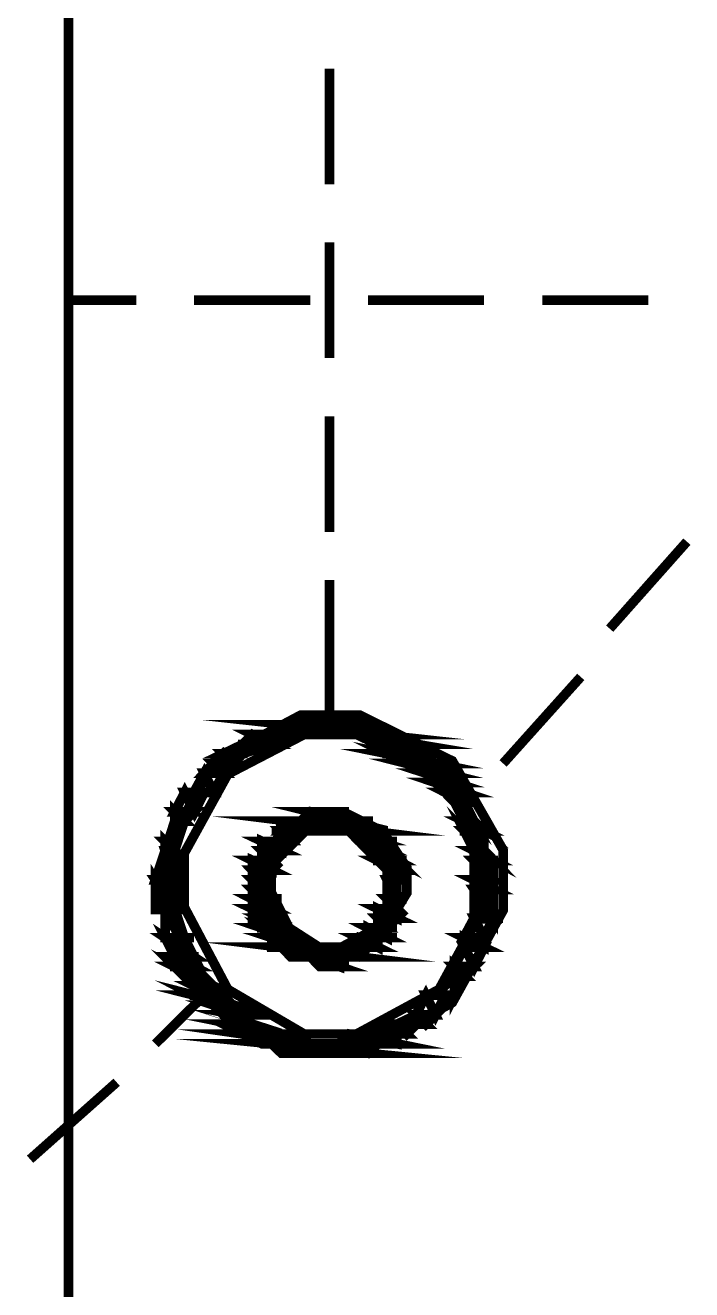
# Model space of a CAD drawing. Header units: metres. Extents: x -593 to 248, y 430 to 1024.
# Drawn here: x 40.11 to 43.04, y 674.62 to 680.17 of the extents above; entities that cross this region are included whole.
import ezdxf

# ---------------------------------------------------------------- set-up
doc = ezdxf.new("R2010")
doc.units = ezdxf.units.M
doc.header["$MEASUREMENT"] = 0
doc.layers.add('C00-00-00-BLACK', color=7, linetype='Continuous')

msp = doc.modelspace()

# ---------------------------------------------------------------- linework, layer by layer
at = {"layer": 'C00-00-00-BLACK', "const_width": 0.0423}
for points in [[(40.304, 672.0504), (40.304, 690.1514)], [(41.45, 679.4704), (41.45, 679.9784)], [(41.45, 678.7084), (41.45, 679.2164)], [(40.304, 678.9614), (40.601, 678.9614)], [(40.854, 678.9614), (41.366, 678.9614)], [(41.619, 678.9614), (42.128, 678.9614)], [(42.384, 678.9614), (42.85, 678.9614)], [(41.45, 677.9434), (41.45, 678.4514)], [(42.68, 677.5194), (43.019, 677.9014)], [(41.45, 677.0964), (41.45, 677.7324)], [(42.212, 676.9274), (42.553, 677.3074)], [(40.685, 675.6964), (40.9, 675.9094)], [(40.135, 675.1894), (40.515, 675.5274)]]:
    msp.add_lwpolyline(points, dxfattribs=at)
for points in [[(42.212, 676.4164), (42.212, 676.5474), (41.989, 676.9384), (41.583, 677.1394), (41.45, 677.1394), (41.323, 677.1394), (40.945, 676.9384), (40.728, 676.5474), (40.728, 676.4164), (40.728, 676.2824), (40.945, 675.8774), (41.323, 675.6544), (41.45, 675.6544), (41.583, 675.6544), (41.989, 675.8774), (42.212, 676.2824), (42.212, 676.4164)], [(42.128, 676.4164), (42.128, 676.5334), (41.931, 676.8804), (41.569, 677.0544), (41.45, 677.0544), (41.338, 677.0544), (41.003, 676.8804), (40.812, 676.5334), (40.812, 676.4164), (40.812, 676.2964), (41.003, 675.9354), (41.338, 675.7394), (41.45, 675.7394), (41.569, 675.7394), (41.931, 675.9354), (42.128, 676.2964), (42.128, 676.4164)], [(41.576, 677.0964), (41.28, 677.0964), (41.662, 677.0544), (41.576, 677.0964)], [(41.111, 677.0544), (41.196, 677.0114), (41.069, 677.0114), (41.111, 677.0544)], [(41.323, 677.0544), (41.111, 677.0544), (41.196, 677.0114), (41.323, 677.0544)], [(41.153, 677.0544), (41.323, 677.0544), (41.111, 677.0544), (41.153, 677.0544)], [(41.28, 677.0964), (41.662, 677.0544), (41.196, 677.0544), (41.28, 677.0964)], [(41.196, 677.0544), (41.703, 677.0544), (41.153, 677.0544), (41.196, 677.0544)], [(41.703, 677.0544), (41.153, 677.0544), (41.703, 677.0544)], [(41.153, 677.0544), (41.703, 677.0544), (41.746, 677.0544), (41.153, 677.0544)], [(41.45, 677.0544), (41.153, 677.0544), (41.323, 677.0544), (41.45, 677.0544)], [(41.662, 677.0544), (41.196, 677.0544), (41.703, 677.0544), (41.662, 677.0544)], [(41.323, 677.0964), (41.576, 677.0964), (41.28, 677.0964), (41.323, 677.0964)], [(41.45, 677.0964), (41.535, 677.0964), (41.323, 677.0964), (41.45, 677.0964)], [(41.535, 677.0964), (41.323, 677.0964), (41.576, 677.0964), (41.535, 677.0964)], [(41.576, 677.0544), (41.832, 677.0114), (41.703, 677.0114), (41.576, 677.0544)], [(41.746, 677.0544), (41.576, 677.0544), (41.832, 677.0114), (41.746, 677.0544)], [(41.703, 677.0544), (41.45, 677.0544), (41.746, 677.0544), (41.703, 677.0544)], [(41.45, 677.0544), (41.746, 677.0544), (41.576, 677.0544), (41.45, 677.0544)], [(41.069, 677.0114), (41.069, 676.9704), (40.984, 676.9704), (41.069, 677.0114)], [(41.196, 677.0114), (41.069, 677.0114), (41.196, 677.0114)], [(41.069, 677.0114), (41.196, 677.0114), (41.239, 677.0114), (41.069, 677.0114)], [(41.196, 677.0114), (41.069, 677.0114), (41.069, 676.9704), (41.196, 677.0114)], [(41.703, 676.9704), (41.915, 676.9274), (41.789, 676.9274), (41.703, 676.9704)], [(41.832, 677.0114), (41.703, 677.0114), (41.832, 676.9704), (41.832, 677.0114)], [(41.703, 677.0114), (41.832, 676.9704), (41.703, 676.9704), (41.703, 677.0114)], [(40.984, 676.9704), (41.027, 676.9274), (40.941, 676.9274), (40.984, 676.9704)], [(41.069, 676.9704), (40.984, 676.9704), (41.027, 676.9274), (41.069, 676.9704)], [(41.832, 676.9704), (41.703, 676.9704), (41.915, 676.9274), (41.832, 676.9704)], [(41.789, 676.9274), (41.958, 676.8844), (41.873, 676.8844), (41.789, 676.9274)], [(40.9, 676.8844), (40.941, 676.8004), (40.854, 676.8004), (40.9, 676.8844)], [(40.941, 676.9274), (40.984, 676.8844), (40.9, 676.8844), (40.941, 676.9274)], [(40.984, 676.8844), (40.9, 676.8844), (40.941, 676.8004), (40.984, 676.8844)], [(41.027, 676.9274), (40.941, 676.9274), (40.984, 676.8844), (41.027, 676.9274)], [(41.915, 676.9274), (41.789, 676.9274), (41.958, 676.8844), (41.915, 676.9274)], [(41.958, 676.8844), (41.873, 676.8844), (41.999, 676.8434), (41.958, 676.8844)], [(41.873, 676.8844), (41.999, 676.8434), (41.915, 676.8434), (41.873, 676.8844)], [(41.999, 676.8434), (41.915, 676.8434), (42.042, 676.8004), (41.999, 676.8434)], [(41.915, 676.8434), (42.042, 676.8004), (41.958, 676.8004), (41.915, 676.8434)], [(41.958, 676.8004), (42.042, 676.7574), (41.999, 676.7574), (41.958, 676.8004)], [(41.999, 676.7574), (42.085, 676.6734), (42.042, 676.6734), (41.999, 676.7574)], [(40.77, 676.6734), (40.77, 676.5454), (40.728, 676.5454), (40.77, 676.6734)], [(40.814, 676.8004), (40.857, 676.7154), (40.77, 676.7154), (40.814, 676.8004)], [(40.9, 676.8004), (40.814, 676.8004), (40.857, 676.7154), (40.9, 676.8004)], [(40.854, 676.8004), (40.9, 676.8004), (40.812, 676.8004), (40.854, 676.8004)], [(40.941, 676.8004), (40.854, 676.8004), (40.9, 676.8004), (40.941, 676.8004)], [(42.042, 676.8004), (41.958, 676.8004), (42.042, 676.7574), (42.042, 676.8004)], [(40.77, 676.7154), (40.812, 676.6734), (40.77, 676.6734), (40.77, 676.7154)], [(41.366, 676.7154), (41.535, 676.6734), (41.323, 676.6734), (41.366, 676.7154)], [(42.042, 676.7574), (41.999, 676.7574), (42.085, 676.6734), (42.042, 676.7574)], [(40.854, 676.7154), (40.77, 676.7154), (40.812, 676.6734), (40.854, 676.7154)], [(40.812, 676.6734), (40.77, 676.6734), (40.77, 676.5454), (40.812, 676.6734)], [(41.619, 676.6734), (41.28, 676.6734), (41.619, 676.6314), (41.619, 676.6734)], [(41.789, 676.4164), (41.789, 676.4704), (41.683, 676.6294), (41.508, 676.7154), (41.45, 676.7154), (41.396, 676.7154), (41.237, 676.6294), (41.153, 676.4704), (41.153, 676.4164), (41.153, 676.3584), (41.237, 676.1844), (41.396, 676.0784), (41.45, 676.0784), (41.508, 676.0784), (41.683, 676.1844), (41.789, 676.3584), (41.789, 676.4164)], [(41.746, 676.4164), (41.746, 676.4804), (41.523, 676.6714), (41.45, 676.6714), (41.385, 676.6714), (41.193, 676.4804), (41.193, 676.4164), (41.193, 676.3634), (41.272, 676.2054), (41.404, 676.1204), (41.45, 676.1204), (41.502, 676.1204), (41.66, 676.2054), (41.746, 676.3634), (41.746, 676.4164)], [(41.28, 676.6734), (41.619, 676.6314), (41.239, 676.6314), (41.28, 676.6734)], [(41.493, 676.7154), (41.366, 676.7154), (41.535, 676.6734), (41.493, 676.7154)], [(41.236, 676.6314), (41.277, 676.5884), (41.236, 676.5884), (41.236, 676.6314)], [(41.323, 676.6734), (41.619, 676.6734), (41.28, 676.6734), (41.323, 676.6734)], [(41.576, 676.6734), (41.619, 676.6734), (41.323, 676.6734), (41.576, 676.6734)], [(41.576, 676.6734), (41.323, 676.6734), (41.535, 676.6734), (41.576, 676.6734)], [(41.576, 676.6734), (41.323, 676.6734), (41.619, 676.6734), (41.576, 676.6734)], [(41.407, 676.7154), (41.493, 676.7154), (41.366, 676.7154), (41.407, 676.7154)], [(41.407, 676.7154), (41.493, 676.7154), (41.535, 676.7154), (41.407, 676.7154)], [(41.493, 676.7154), (41.407, 676.7154), (41.493, 676.7154)], [(42.085, 676.6734), (42.042, 676.6734), (42.128, 676.6314), (42.085, 676.6734)], [(42.042, 676.6314), (42.128, 676.5454), (42.085, 676.5454), (42.042, 676.6314)], [(42.042, 676.6734), (42.128, 676.6314), (42.042, 676.6314), (42.042, 676.6734)], [(40.728, 676.5854), (40.77, 676.5444), (40.728, 676.5444), (40.728, 676.5854)], [(41.239, 676.6314), (41.323, 676.6314), (41.196, 676.6314), (41.239, 676.6314)], [(41.323, 676.6314), (41.236, 676.6314), (41.277, 676.5884), (41.323, 676.6314)], [(41.619, 676.6314), (41.239, 676.6314), (41.619, 676.6314)], [(41.239, 676.6314), (41.619, 676.6314), (41.662, 676.6314), (41.239, 676.6314)], [(41.366, 676.6314), (41.407, 676.6314), (41.239, 676.6314), (41.366, 676.6314)], [(41.366, 676.6314), (41.239, 676.6314), (41.407, 676.6314), (41.366, 676.6314)], [(41.323, 676.6314), (41.366, 676.6314), (41.239, 676.6314), (41.323, 676.6314)], [(41.323, 676.6314), (41.239, 676.6314), (41.366, 676.6314), (41.323, 676.6314)], [(41.323, 676.6314), (41.239, 676.6314), (41.323, 676.6314)], [(41.619, 676.6314), (41.407, 676.6314), (41.619, 676.6314)], [(41.407, 676.6314), (41.619, 676.6314), (41.493, 676.6314), (41.407, 676.6314)], [(41.662, 676.6314), (41.535, 676.6314), (41.662, 676.5884), (41.662, 676.6314)], [(41.535, 676.6314), (41.662, 676.5884), (41.576, 676.5884), (41.535, 676.6314)], [(41.619, 676.6314), (41.49, 676.6314), (41.662, 676.6314), (41.619, 676.6314)], [(41.49, 676.6314), (41.662, 676.6314), (41.535, 676.6314), (41.49, 676.6314)], [(41.619, 676.5854), (41.703, 676.5444), (41.662, 676.5444), (41.619, 676.5854)], [(41.535, 676.6314), (41.665, 676.6314), (41.706, 676.6314), (41.535, 676.6314)], [(41.665, 676.6314), (41.706, 676.6314), (41.535, 676.6314), (41.665, 676.6314)], [(42.128, 676.6314), (42.042, 676.6314), (42.128, 676.5454), (42.128, 676.6314)], [(40.728, 676.5444), (40.77, 676.4164), (40.685, 676.4164), (40.728, 676.5444)], [(40.77, 676.5854), (40.728, 676.5854), (40.77, 676.5444), (40.77, 676.5854)], [(41.239, 676.5854), (41.153, 676.5854), (41.239, 676.5444), (41.239, 676.5854)], [(41.153, 676.5854), (41.239, 676.5444), (41.153, 676.5444), (41.153, 676.5854)], [(41.196, 676.5854), (41.239, 676.5854), (41.153, 676.5854), (41.196, 676.5854)], [(41.153, 676.5444), (41.196, 676.5014), (41.153, 676.5014), (41.153, 676.5444)], [(41.28, 676.5854), (41.196, 676.5854), (41.239, 676.5854), (41.28, 676.5854)], [(41.703, 676.5854), (41.619, 676.5854), (41.703, 676.5444), (41.703, 676.5854)], [(41.662, 676.5854), (41.576, 676.5854), (41.703, 676.5854), (41.662, 676.5854)], [(41.576, 676.5854), (41.703, 676.5854), (41.619, 676.5854), (41.576, 676.5854)], [(41.662, 676.5014), (41.746, 676.4594), (41.703, 676.4594), (41.662, 676.5014)], [(41.703, 676.5444), (41.662, 676.5444), (41.746, 676.5014), (41.703, 676.5444)], [(41.703, 676.5854), (41.619, 676.5854), (41.703, 676.5854)], [(41.619, 676.5854), (41.703, 676.5854), (41.746, 676.5854), (41.619, 676.5854)], [(41.662, 676.5444), (41.746, 676.5014), (41.662, 676.5014), (41.662, 676.5444)], [(42.128, 676.5444), (42.085, 676.5444), (42.169, 676.5014), (42.128, 676.5444)], [(42.085, 676.5444), (42.169, 676.5014), (42.085, 676.5014), (42.085, 676.5444)], [(40.77, 676.5444), (40.728, 676.5444), (40.77, 676.4164), (40.77, 676.5444)], [(41.196, 676.5014), (41.111, 676.5014), (41.196, 676.4594), (41.196, 676.5014)], [(41.111, 676.5014), (41.196, 676.4594), (41.111, 676.4594), (41.111, 676.5014)], [(41.153, 676.5014), (41.196, 676.5014), (41.111, 676.5014), (41.153, 676.5014)], [(41.196, 676.5444), (41.153, 676.5444), (41.196, 676.5014), (41.196, 676.5444)], [(41.196, 676.5444), (41.239, 676.5444), (41.153, 676.5444), (41.196, 676.5444)], [(41.196, 676.5444), (41.153, 676.5444), (41.239, 676.5444), (41.196, 676.5444)], [(41.196, 676.5014), (41.153, 676.5014), (41.196, 676.5014)], [(41.746, 676.5014), (41.662, 676.5014), (41.746, 676.4594), (41.746, 676.5014)], [(41.662, 676.5014), (41.746, 676.5014), (41.789, 676.5014), (41.662, 676.5014)], [(41.746, 676.5014), (41.789, 676.5014), (41.662, 676.5014), (41.746, 676.5014)], [(42.169, 676.5014), (42.085, 676.5014), (42.169, 676.4164), (42.169, 676.5014)], [(42.085, 676.5014), (42.169, 676.4164), (42.085, 676.4164), (42.085, 676.5014)], [(40.685, 676.4164), (40.77, 676.2864), (40.685, 676.2864), (40.685, 676.4164)], [(41.196, 676.4594), (41.111, 676.4594), (41.153, 676.4164), (41.196, 676.4594)], [(41.111, 676.4594), (41.153, 676.4164), (41.111, 676.4164), (41.111, 676.4594)], [(41.111, 676.4164), (41.153, 676.3744), (41.111, 676.3744), (41.111, 676.4164)], [(41.746, 676.4594), (41.703, 676.4594), (41.746, 676.4164), (41.746, 676.4594)], [(41.703, 676.4594), (41.746, 676.4164), (41.703, 676.4164), (41.703, 676.4594)], [(41.703, 676.4164), (41.746, 676.3324), (41.703, 676.3324), (41.703, 676.4164)], [(41.703, 676.4594), (41.746, 676.4594), (41.789, 676.4594), (41.703, 676.4594)], [(41.746, 676.4594), (41.789, 676.4594), (41.703, 676.4594), (41.746, 676.4594)], [(40.77, 676.4164), (40.685, 676.4164), (40.77, 676.2864), (40.77, 676.4164)], [(40.77, 676.4164), (40.685, 676.4164), (40.77, 676.4164)], [(40.685, 676.4164), (40.77, 676.4164), (40.812, 676.4164), (40.685, 676.4164)], [(41.153, 676.4164), (41.111, 676.4164), (41.153, 676.3744), (41.153, 676.4164)], [(41.111, 676.3744), (41.153, 676.3324), (41.111, 676.3324), (41.111, 676.3744)], [(41.746, 676.4164), (41.703, 676.4164), (41.746, 676.3324), (41.746, 676.4164)], [(41.746, 676.4164), (41.703, 676.4164), (41.746, 676.4164)], [(41.703, 676.4164), (41.746, 676.4164), (41.789, 676.4164), (41.703, 676.4164)], [(42.169, 676.4164), (42.085, 676.4164), (42.169, 676.3744), (42.169, 676.4164)], [(42.085, 676.4164), (42.169, 676.3744), (42.085, 676.3744), (42.085, 676.4164)], [(42.085, 676.3744), (42.169, 676.2454), (42.085, 676.2454), (42.085, 676.3744)], [(40.728, 676.2894), (40.812, 676.1624), (40.728, 676.1624), (40.728, 676.2894)], [(41.196, 676.3324), (41.111, 676.3324), (41.196, 676.2894), (41.196, 676.3324)], [(41.153, 676.3744), (41.111, 676.3744), (41.153, 676.3324), (41.153, 676.3744)], [(41.153, 676.3744), (41.111, 676.3744), (41.153, 676.3744)], [(41.111, 676.3744), (41.153, 676.3744), (41.196, 676.3744), (41.111, 676.3744)], [(41.111, 676.3324), (41.196, 676.2894), (41.111, 676.2894), (41.111, 676.3324)], [(41.196, 676.3324), (41.239, 676.3324), (41.111, 676.3324), (41.196, 676.3324)], [(41.196, 676.3324), (41.111, 676.3324), (41.153, 676.3324), (41.196, 676.3324)], [(41.746, 676.3324), (41.703, 676.3324), (41.746, 676.2894), (41.746, 676.3324)], [(41.703, 676.3324), (41.746, 676.2894), (41.703, 676.2894), (41.703, 676.3324)], [(41.746, 676.3324), (41.703, 676.3324), (41.746, 676.3324)], [(41.703, 676.3324), (41.746, 676.3324), (41.789, 676.3324), (41.703, 676.3324)], [(42.169, 676.3744), (42.085, 676.3744), (42.169, 676.2454), (42.169, 676.3744)], [(40.77, 676.2894), (40.685, 676.2894), (40.77, 676.2894)], [(40.685, 676.2894), (40.77, 676.2894), (40.728, 676.2894), (40.685, 676.2894)], [(40.77, 676.2894), (40.728, 676.2894), (40.812, 676.1624), (40.77, 676.2894)], [(41.196, 676.2894), (41.111, 676.2894), (41.196, 676.2484), (41.196, 676.2894)], [(41.111, 676.2894), (41.196, 676.2484), (41.111, 676.2484), (41.111, 676.2894)], [(41.746, 676.2894), (41.662, 676.2894), (41.746, 676.2484), (41.746, 676.2894)], [(41.662, 676.2894), (41.746, 676.2484), (41.662, 676.2484), (41.662, 676.2894)], [(41.703, 676.2894), (41.746, 676.2894), (41.662, 676.2894), (41.703, 676.2894)], [(41.662, 676.2484), (41.703, 676.2054), (41.662, 676.2054), (41.662, 676.2484)], [(41.746, 676.2894), (41.703, 676.2894), (41.746, 676.2894)], [(42.085, 676.2484), (42.128, 676.1624), (42.039, 676.1624), (42.085, 676.2484)], [(41.196, 676.2484), (41.153, 676.2484), (41.24, 676.2054), (41.196, 676.2484)], [(41.153, 676.2054), (41.28, 676.1624), (41.196, 676.1624), (41.153, 676.2054)], [(41.196, 676.2484), (41.111, 676.2484), (41.196, 676.2484)], [(41.111, 676.2484), (41.196, 676.2484), (41.153, 676.2484), (41.111, 676.2484)], [(41.153, 676.2484), (41.24, 676.2054), (41.153, 676.2054), (41.153, 676.2484)], [(41.619, 676.2054), (41.703, 676.1624), (41.619, 676.1624), (41.619, 676.2054)], [(41.746, 676.2484), (41.662, 676.2484), (41.703, 676.2054), (41.746, 676.2484)], [(42.169, 676.2484), (42.085, 676.2484), (42.128, 676.1624), (42.169, 676.2484)], [(42.085, 676.2484), (42.169, 676.2484), (42.212, 676.2484), (42.085, 676.2484)], [(42.169, 676.2484), (42.212, 676.2484), (42.085, 676.2484), (42.169, 676.2484)], [(40.812, 676.1624), (40.728, 676.1624), (40.854, 676.0784), (40.812, 676.1624)], [(40.728, 676.1624), (40.854, 676.0784), (40.77, 676.0784), (40.728, 676.1624)], [(40.728, 676.1624), (40.812, 676.1624), (40.854, 676.1624), (40.728, 676.1624)], [(40.812, 676.1624), (40.854, 676.1624), (40.728, 676.1624), (40.812, 676.1624)], [(41.239, 676.2054), (41.153, 676.2054), (41.28, 676.1624), (41.239, 676.2054)], [(41.28, 676.1624), (41.196, 676.1624), (41.323, 676.1204), (41.28, 676.1624)], [(41.24, 676.2054), (41.153, 676.2054), (41.24, 676.2054)], [(41.153, 676.2054), (41.24, 676.2054), (41.283, 676.2054), (41.153, 676.2054)], [(41.196, 676.1624), (41.323, 676.1204), (41.196, 676.1204), (41.196, 676.1624)], [(41.28, 676.1624), (41.196, 676.1624), (41.28, 676.1624)], [(41.196, 676.1624), (41.28, 676.1624), (41.323, 676.1624), (41.196, 676.1624)], [(41.662, 676.1624), (41.576, 676.1624), (41.662, 676.1204), (41.662, 676.1624)], [(41.576, 676.1624), (41.662, 676.1204), (41.535, 676.1204), (41.576, 676.1624)], [(41.703, 676.2054), (41.619, 676.2054), (41.703, 676.1624), (41.703, 676.2054)], [(41.619, 676.1624), (41.662, 676.1624), (41.576, 676.1624), (41.619, 676.1624)], [(41.703, 676.2054), (41.662, 676.2054), (41.619, 676.2054), (41.703, 676.2054)], [(41.703, 676.1624), (41.619, 676.1624), (41.703, 676.1624)], [(41.619, 676.1624), (41.703, 676.1624), (41.746, 676.1624), (41.619, 676.1624)], [(41.703, 676.1624), (41.619, 676.1624), (41.662, 676.1624), (41.703, 676.1624)], [(41.662, 676.2054), (41.703, 676.2054), (41.746, 676.2054), (41.662, 676.2054)], [(42.128, 676.1624), (42.042, 676.1624), (42.128, 676.1204), (42.128, 676.1624)], [(42.042, 676.1624), (42.128, 676.1204), (42.042, 676.1204), (42.042, 676.1624)], [(41.619, 676.1204), (41.239, 676.1204), (41.576, 676.0784), (41.619, 676.1204)], [(41.323, 676.1204), (41.193, 676.1204), (41.366, 676.1204), (41.323, 676.1204)], [(41.193, 676.1204), (41.366, 676.1204), (41.239, 676.1204), (41.193, 676.1204)], [(41.239, 676.1204), (41.576, 676.0784), (41.28, 676.0784), (41.239, 676.1204)], [(41.407, 676.1204), (41.45, 676.1204), (41.239, 676.1204), (41.407, 676.1204)], [(41.407, 676.1204), (41.239, 676.1204), (41.366, 676.1204), (41.407, 676.1204)], [(41.239, 676.1204), (41.368, 676.1204), (41.41, 676.1204), (41.239, 676.1204)], [(41.368, 676.1204), (41.41, 676.1204), (41.239, 676.1204), (41.368, 676.1204)], [(41.239, 676.1204), (41.368, 676.1204), (41.41, 676.1204), (41.239, 676.1204)], [(41.368, 676.1204), (41.41, 676.1204), (41.239, 676.1204), (41.368, 676.1204)], [(41.45, 676.1204), (41.619, 676.1204), (41.407, 676.1204), (41.45, 676.1204)], [(41.535, 676.1204), (41.619, 676.1204), (41.45, 676.1204), (41.535, 676.1204)], [(41.619, 676.1204), (41.45, 676.1204), (41.619, 676.1204)], [(41.619, 676.1204), (41.662, 676.1204), (41.535, 676.1204), (41.619, 676.1204)], [(41.619, 676.1204), (41.535, 676.1204), (41.662, 676.1204), (41.619, 676.1204)], [(41.619, 676.1204), (41.535, 676.1204), (41.619, 676.1204)], [(42.042, 676.1204), (42.085, 676.0354), (41.998, 676.0354), (42.042, 676.1204)], [(42.128, 676.1204), (42.042, 676.1204), (42.085, 676.0354), (42.128, 676.1204)], [(40.77, 676.0354), (40.94, 675.9504), (40.854, 675.9504), (40.77, 676.0354)], [(40.854, 676.0784), (40.77, 676.0784), (40.854, 676.0354), (40.854, 676.0784)], [(40.77, 676.0784), (40.854, 676.0354), (40.77, 676.0354), (40.77, 676.0784)], [(41.366, 676.0784), (41.493, 676.0784), (41.493, 676.0354), (41.366, 676.0784)], [(41.576, 676.0784), (41.28, 676.0784), (41.576, 676.0784)], [(41.28, 676.0784), (41.576, 676.0784), (41.619, 676.0784), (41.28, 676.0784)], [(41.576, 676.0784), (41.28, 676.0784), (41.535, 676.0784), (41.576, 676.0784)], [(41.28, 676.0784), (41.535, 676.0784), (41.323, 676.0784), (41.28, 676.0784)], [(41.493, 676.0354), (41.407, 676.0354), (41.366, 676.0784), (41.493, 676.0354)], [(41.535, 676.0784), (41.323, 676.0784), (41.493, 676.0784), (41.535, 676.0784)], [(41.323, 676.0784), (41.493, 676.0784), (41.366, 676.0784), (41.323, 676.0784)], [(41.999, 676.0354), (42.042, 675.9934), (41.999, 675.9934), (41.999, 676.0354)], [(40.854, 676.0354), (40.77, 676.0354), (40.94, 675.9504), (40.854, 676.0354)], [(41.493, 676.0354), (41.535, 676.0354), (41.407, 676.0354), (41.493, 676.0354)], [(41.999, 675.9934), (41.999, 675.9094), (41.915, 675.9094), (41.999, 675.9934)], [(42.085, 676.0354), (41.999, 676.0354), (42.042, 675.9934), (42.085, 676.0354)], [(40.857, 675.9094), (41.027, 675.8664), (40.941, 675.8664), (40.857, 675.9094)], [(40.9, 675.9504), (40.857, 675.9504), (40.941, 675.9094), (40.9, 675.9504)], [(40.857, 675.9504), (40.941, 675.9094), (40.857, 675.9094), (40.857, 675.9504)], [(42.042, 675.9934), (41.999, 675.9934), (41.999, 675.9094), (42.042, 675.9934)], [(40.941, 675.9094), (40.857, 675.9094), (41.027, 675.8664), (40.941, 675.9094)], [(40.941, 675.8664), (41.069, 675.8234), (40.984, 675.8234), (40.941, 675.8664)], [(41.873, 675.9094), (41.915, 675.8234), (41.829, 675.8234), (41.873, 675.9094)], [(41.958, 675.9094), (41.873, 675.9094), (41.915, 675.8234), (41.958, 675.9094)], [(41.915, 675.9094), (41.958, 675.9094), (41.873, 675.9094), (41.915, 675.9094)], [(41.999, 675.9094), (41.915, 675.9094), (41.958, 675.9094), (41.999, 675.9094)], [(41.027, 675.8664), (40.941, 675.8664), (41.069, 675.8234), (41.027, 675.8664)], [(40.984, 675.8234), (41.111, 675.7824), (41.027, 675.7824), (40.984, 675.8234)], [(41.111, 675.7824), (41.027, 675.7824), (41.239, 675.7394), (41.111, 675.7824)], [(41.069, 675.8234), (40.984, 675.8234), (41.111, 675.7824), (41.069, 675.8234)], [(41.027, 675.7824), (41.239, 675.7394), (41.069, 675.7394), (41.027, 675.7824)], [(41.746, 675.7824), (41.789, 675.7394), (41.619, 675.7394), (41.746, 675.7824)], [(41.832, 675.8234), (41.873, 675.7824), (41.746, 675.7824), (41.832, 675.8234)], [(41.832, 675.7824), (41.746, 675.7824), (41.789, 675.7394), (41.832, 675.7824)], [(41.832, 675.7824), (41.873, 675.7824), (41.746, 675.7824), (41.832, 675.7824)], [(41.832, 675.7824), (41.746, 675.7824), (41.873, 675.7824), (41.832, 675.7824)], [(41.915, 675.8234), (41.832, 675.8234), (41.873, 675.7824), (41.915, 675.8234)], [(41.239, 675.7394), (41.069, 675.7394), (41.366, 675.6964), (41.239, 675.7394)], [(41.069, 675.7394), (41.366, 675.6964), (41.153, 675.6964), (41.069, 675.7394)], [(41.239, 675.7394), (41.069, 675.7394), (41.239, 675.7394)], [(41.069, 675.7394), (41.239, 675.7394), (41.28, 675.7394), (41.069, 675.7394)], [(41.746, 675.7394), (41.535, 675.7394), (41.746, 675.6964), (41.746, 675.7394)], [(41.535, 675.7394), (41.746, 675.6964), (41.493, 675.6964), (41.535, 675.7394)], [(41.619, 675.7394), (41.746, 675.7394), (41.535, 675.7394), (41.619, 675.7394)], [(41.789, 675.7394), (41.619, 675.7394), (41.746, 675.7394), (41.789, 675.7394)], [(41.662, 675.6964), (41.196, 675.6964), (41.619, 675.6544), (41.662, 675.6964)], [(41.493, 675.6964), (41.535, 675.6964), (41.153, 675.6964), (41.493, 675.6964)], [(41.493, 675.6964), (41.153, 675.6964), (41.366, 675.6964), (41.493, 675.6964)], [(41.703, 675.6964), (41.153, 675.6964), (41.662, 675.6964), (41.703, 675.6964)], [(41.153, 675.6964), (41.662, 675.6964), (41.196, 675.6964), (41.153, 675.6964)], [(41.196, 675.6964), (41.619, 675.6544), (41.239, 675.6544), (41.196, 675.6964)], [(41.703, 675.6964), (41.746, 675.6964), (41.493, 675.6964), (41.703, 675.6964)], [(41.703, 675.6964), (41.493, 675.6964), (41.746, 675.6964), (41.703, 675.6964)], [(41.493, 675.6544), (41.366, 675.6544), (41.239, 675.6544), (41.493, 675.6544)], [(41.239, 675.6544), (41.619, 675.6544), (41.493, 675.6544), (41.239, 675.6544)], [(41.493, 675.6544), (41.535, 675.6544), (41.366, 675.6544), (41.493, 675.6544)]]:
    msp.add_lwpolyline(points, close=True, dxfattribs=at)
at = {"layer": 'C00-00-00-BLACK'}
for points in [[(41.28, 677.0964), (41.662, 677.0544), (41.196, 677.0544), (41.28, 677.0964)], [(41.323, 677.0964), (41.576, 677.0964), (41.28, 677.0964), (41.323, 677.0964)], [(41.576, 677.0964), (41.28, 677.0964), (41.662, 677.0544), (41.576, 677.0964)], [(41.45, 677.0964), (41.535, 677.0964), (41.323, 677.0964), (41.45, 677.0964)], [(41.535, 677.0964), (41.323, 677.0964), (41.576, 677.0964), (41.535, 677.0964)], [(41.111, 677.0544), (41.196, 677.0114), (41.069, 677.0114), (41.111, 677.0544)], [(41.153, 677.0544), (41.323, 677.0544), (41.111, 677.0544), (41.153, 677.0544)], [(41.323, 677.0544), (41.111, 677.0544), (41.196, 677.0114), (41.323, 677.0544)], [(41.196, 677.0544), (41.703, 677.0544), (41.153, 677.0544), (41.196, 677.0544)], [(41.703, 677.0544), (41.153, 677.0544), (41.703, 677.0544)], [(41.153, 677.0544), (41.703, 677.0544), (41.746, 677.0544), (41.153, 677.0544)], [(41.45, 677.0544), (41.153, 677.0544), (41.323, 677.0544), (41.45, 677.0544)], [(41.662, 677.0544), (41.196, 677.0544), (41.703, 677.0544), (41.662, 677.0544)], [(41.703, 677.0544), (41.45, 677.0544), (41.746, 677.0544), (41.703, 677.0544)], [(41.45, 677.0544), (41.746, 677.0544), (41.576, 677.0544), (41.45, 677.0544)], [(41.746, 677.0544), (41.576, 677.0544), (41.832, 677.0114), (41.746, 677.0544)], [(41.576, 677.0544), (41.832, 677.0114), (41.703, 677.0114), (41.576, 677.0544)], [(40.984, 676.9704), (41.027, 676.9274), (40.941, 676.9274), (40.984, 676.9704)], [(41.069, 677.0114), (41.069, 676.9704), (40.984, 676.9704), (41.069, 677.0114)], [(41.069, 676.9704), (40.984, 676.9704), (41.027, 676.9274), (41.069, 676.9704)], [(41.196, 677.0114), (41.069, 677.0114), (41.196, 677.0114)], [(41.069, 677.0114), (41.196, 677.0114), (41.239, 677.0114), (41.069, 677.0114)], [(41.196, 677.0114), (41.069, 677.0114), (41.069, 676.9704), (41.196, 677.0114)], [(41.832, 677.0114), (41.703, 677.0114), (41.832, 676.9704), (41.832, 677.0114)], [(41.703, 677.0114), (41.832, 676.9704), (41.703, 676.9704), (41.703, 677.0114)], [(41.832, 676.9704), (41.703, 676.9704), (41.915, 676.9274), (41.832, 676.9704)], [(41.703, 676.9704), (41.915, 676.9274), (41.789, 676.9274), (41.703, 676.9704)], [(40.941, 676.9274), (40.984, 676.8844), (40.9, 676.8844), (40.941, 676.9274)], [(41.027, 676.9274), (40.941, 676.9274), (40.984, 676.8844), (41.027, 676.9274)], [(41.915, 676.9274), (41.789, 676.9274), (41.958, 676.8844), (41.915, 676.9274)], [(41.789, 676.9274), (41.958, 676.8844), (41.873, 676.8844), (41.789, 676.9274)], [(40.9, 676.8844), (40.941, 676.8004), (40.854, 676.8004), (40.9, 676.8844)], [(40.984, 676.8844), (40.9, 676.8844), (40.941, 676.8004), (40.984, 676.8844)], [(41.958, 676.8844), (41.873, 676.8844), (41.999, 676.8434), (41.958, 676.8844)], [(41.873, 676.8844), (41.999, 676.8434), (41.915, 676.8434), (41.873, 676.8844)], [(40.814, 676.8004), (40.857, 676.7154), (40.77, 676.7154), (40.814, 676.8004)], [(40.854, 676.8004), (40.9, 676.8004), (40.812, 676.8004), (40.854, 676.8004)], [(40.9, 676.8004), (40.814, 676.8004), (40.857, 676.7154), (40.9, 676.8004)], [(40.941, 676.8004), (40.854, 676.8004), (40.9, 676.8004), (40.941, 676.8004)], [(41.999, 676.8434), (41.915, 676.8434), (42.042, 676.8004), (41.999, 676.8434)], [(41.915, 676.8434), (42.042, 676.8004), (41.958, 676.8004), (41.915, 676.8434)], [(42.042, 676.8004), (41.958, 676.8004), (42.042, 676.7574), (42.042, 676.8004)], [(41.958, 676.8004), (42.042, 676.7574), (41.999, 676.7574), (41.958, 676.8004)], [(42.042, 676.7574), (41.999, 676.7574), (42.085, 676.6734), (42.042, 676.7574)], [(41.999, 676.7574), (42.085, 676.6734), (42.042, 676.6734), (41.999, 676.7574)], [(40.854, 676.7154), (40.77, 676.7154), (40.812, 676.6734), (40.854, 676.7154)], [(40.77, 676.7154), (40.812, 676.6734), (40.77, 676.6734), (40.77, 676.7154)], [(41.366, 676.7154), (41.535, 676.6734), (41.323, 676.6734), (41.366, 676.7154)], [(41.407, 676.7154), (41.493, 676.7154), (41.366, 676.7154), (41.407, 676.7154)], [(41.493, 676.7154), (41.366, 676.7154), (41.535, 676.6734), (41.493, 676.7154)], [(41.407, 676.7154), (41.493, 676.7154), (41.535, 676.7154), (41.407, 676.7154)], [(41.493, 676.7154), (41.407, 676.7154), (41.493, 676.7154)], [(40.77, 676.6734), (40.77, 676.5454), (40.728, 676.5454), (40.77, 676.6734)], [(40.812, 676.6734), (40.77, 676.6734), (40.77, 676.5454), (40.812, 676.6734)], [(41.239, 676.6314), (41.323, 676.6314), (41.196, 676.6314), (41.239, 676.6314)], [(41.323, 676.6314), (41.236, 676.6314), (41.277, 676.5884), (41.323, 676.6314)], [(41.236, 676.6314), (41.277, 676.5884), (41.236, 676.5884), (41.236, 676.6314)], [(41.28, 676.6734), (41.619, 676.6314), (41.239, 676.6314), (41.28, 676.6734)], [(41.619, 676.6314), (41.239, 676.6314), (41.619, 676.6314)], [(41.239, 676.6314), (41.619, 676.6314), (41.662, 676.6314), (41.239, 676.6314)], [(41.366, 676.6314), (41.407, 676.6314), (41.239, 676.6314), (41.366, 676.6314)], [(41.366, 676.6314), (41.239, 676.6314), (41.407, 676.6314), (41.366, 676.6314)], [(41.323, 676.6314), (41.366, 676.6314), (41.239, 676.6314), (41.323, 676.6314)], [(41.323, 676.6314), (41.239, 676.6314), (41.366, 676.6314), (41.323, 676.6314)], [(41.323, 676.6314), (41.239, 676.6314), (41.323, 676.6314)], [(41.323, 676.6734), (41.619, 676.6734), (41.28, 676.6734), (41.323, 676.6734)], [(41.619, 676.6734), (41.28, 676.6734), (41.619, 676.6314), (41.619, 676.6734)], [(41.576, 676.6734), (41.619, 676.6734), (41.323, 676.6734), (41.576, 676.6734)], [(41.576, 676.6734), (41.323, 676.6734), (41.535, 676.6734), (41.576, 676.6734)], [(41.576, 676.6734), (41.323, 676.6734), (41.619, 676.6734), (41.576, 676.6734)], [(41.619, 676.6314), (41.407, 676.6314), (41.619, 676.6314)], [(41.407, 676.6314), (41.619, 676.6314), (41.493, 676.6314), (41.407, 676.6314)], [(41.619, 676.6314), (41.49, 676.6314), (41.662, 676.6314), (41.619, 676.6314)], [(41.49, 676.6314), (41.662, 676.6314), (41.535, 676.6314), (41.49, 676.6314)], [(41.535, 676.6314), (41.665, 676.6314), (41.706, 676.6314), (41.535, 676.6314)], [(41.665, 676.6314), (41.706, 676.6314), (41.535, 676.6314), (41.665, 676.6314)], [(41.662, 676.6314), (41.535, 676.6314), (41.662, 676.5884), (41.662, 676.6314)], [(41.535, 676.6314), (41.662, 676.5884), (41.576, 676.5884), (41.535, 676.6314)], [(42.085, 676.6734), (42.042, 676.6734), (42.128, 676.6314), (42.085, 676.6734)], [(42.042, 676.6734), (42.128, 676.6314), (42.042, 676.6314), (42.042, 676.6734)], [(42.128, 676.6314), (42.042, 676.6314), (42.128, 676.5454), (42.128, 676.6314)], [(42.042, 676.6314), (42.128, 676.5454), (42.085, 676.5454), (42.042, 676.6314)], [(40.77, 676.5854), (40.728, 676.5854), (40.77, 676.5444), (40.77, 676.5854)], [(40.728, 676.5854), (40.77, 676.5444), (40.728, 676.5444), (40.728, 676.5854)], [(41.196, 676.5854), (41.239, 676.5854), (41.153, 676.5854), (41.196, 676.5854)], [(41.239, 676.5854), (41.153, 676.5854), (41.239, 676.5444), (41.239, 676.5854)], [(41.153, 676.5854), (41.239, 676.5444), (41.153, 676.5444), (41.153, 676.5854)], [(41.28, 676.5854), (41.196, 676.5854), (41.239, 676.5854), (41.28, 676.5854)], [(41.662, 676.5854), (41.576, 676.5854), (41.703, 676.5854), (41.662, 676.5854)], [(41.576, 676.5854), (41.703, 676.5854), (41.619, 676.5854), (41.576, 676.5854)], [(41.703, 676.5854), (41.619, 676.5854), (41.703, 676.5854)], [(41.619, 676.5854), (41.703, 676.5854), (41.746, 676.5854), (41.619, 676.5854)], [(41.703, 676.5854), (41.619, 676.5854), (41.703, 676.5444), (41.703, 676.5854)], [(41.619, 676.5854), (41.703, 676.5444), (41.662, 676.5444), (41.619, 676.5854)], [(40.728, 676.5444), (40.77, 676.4164), (40.685, 676.4164), (40.728, 676.5444)], [(40.77, 676.5444), (40.728, 676.5444), (40.77, 676.4164), (40.77, 676.5444)], [(41.196, 676.5444), (41.239, 676.5444), (41.153, 676.5444), (41.196, 676.5444)], [(41.196, 676.5444), (41.153, 676.5444), (41.239, 676.5444), (41.196, 676.5444)], [(41.196, 676.5444), (41.153, 676.5444), (41.196, 676.5014), (41.196, 676.5444)], [(41.153, 676.5444), (41.196, 676.5014), (41.153, 676.5014), (41.153, 676.5444)], [(41.703, 676.5444), (41.662, 676.5444), (41.746, 676.5014), (41.703, 676.5444)], [(41.662, 676.5444), (41.746, 676.5014), (41.662, 676.5014), (41.662, 676.5444)], [(42.128, 676.5444), (42.085, 676.5444), (42.169, 676.5014), (42.128, 676.5444)], [(42.085, 676.5444), (42.169, 676.5014), (42.085, 676.5014), (42.085, 676.5444)], [(41.153, 676.5014), (41.196, 676.5014), (41.111, 676.5014), (41.153, 676.5014)], [(41.196, 676.5014), (41.111, 676.5014), (41.196, 676.4594), (41.196, 676.5014)], [(41.111, 676.5014), (41.196, 676.4594), (41.111, 676.4594), (41.111, 676.5014)], [(41.196, 676.5014), (41.153, 676.5014), (41.196, 676.5014)], [(41.662, 676.5014), (41.746, 676.5014), (41.789, 676.5014), (41.662, 676.5014)], [(41.746, 676.5014), (41.789, 676.5014), (41.662, 676.5014), (41.746, 676.5014)], [(41.746, 676.5014), (41.662, 676.5014), (41.746, 676.4594), (41.746, 676.5014)], [(41.662, 676.5014), (41.746, 676.4594), (41.703, 676.4594), (41.662, 676.5014)], [(42.169, 676.5014), (42.085, 676.5014), (42.169, 676.4164), (42.169, 676.5014)], [(42.085, 676.5014), (42.169, 676.4164), (42.085, 676.4164), (42.085, 676.5014)], [(40.77, 676.4164), (40.685, 676.4164), (40.77, 676.4164)], [(40.685, 676.4164), (40.77, 676.4164), (40.812, 676.4164), (40.685, 676.4164)], [(40.77, 676.4164), (40.685, 676.4164), (40.77, 676.2864), (40.77, 676.4164)], [(40.685, 676.4164), (40.77, 676.2864), (40.685, 676.2864), (40.685, 676.4164)], [(41.196, 676.4594), (41.111, 676.4594), (41.153, 676.4164), (41.196, 676.4594)], [(41.111, 676.4594), (41.153, 676.4164), (41.111, 676.4164), (41.111, 676.4594)], [(41.153, 676.4164), (41.111, 676.4164), (41.153, 676.3744), (41.153, 676.4164)], [(41.111, 676.4164), (41.153, 676.3744), (41.111, 676.3744), (41.111, 676.4164)], [(41.703, 676.4594), (41.746, 676.4594), (41.789, 676.4594), (41.703, 676.4594)], [(41.746, 676.4594), (41.789, 676.4594), (41.703, 676.4594), (41.746, 676.4594)], [(41.746, 676.4594), (41.703, 676.4594), (41.746, 676.4164), (41.746, 676.4594)], [(41.703, 676.4594), (41.746, 676.4164), (41.703, 676.4164), (41.703, 676.4594)], [(41.746, 676.4164), (41.703, 676.4164), (41.746, 676.4164)], [(41.703, 676.4164), (41.746, 676.4164), (41.789, 676.4164), (41.703, 676.4164)], [(41.746, 676.4164), (41.703, 676.4164), (41.746, 676.3324), (41.746, 676.4164)], [(41.703, 676.4164), (41.746, 676.3324), (41.703, 676.3324), (41.703, 676.4164)], [(42.169, 676.4164), (42.085, 676.4164), (42.169, 676.3744), (42.169, 676.4164)], [(42.085, 676.4164), (42.169, 676.3744), (42.085, 676.3744), (42.085, 676.4164)], [(41.153, 676.3744), (41.111, 676.3744), (41.153, 676.3744)], [(41.111, 676.3744), (41.153, 676.3744), (41.196, 676.3744), (41.111, 676.3744)], [(41.153, 676.3744), (41.111, 676.3744), (41.153, 676.3324), (41.153, 676.3744)], [(41.111, 676.3744), (41.153, 676.3324), (41.111, 676.3324), (41.111, 676.3744)], [(42.169, 676.3744), (42.085, 676.3744), (42.169, 676.2454), (42.169, 676.3744)], [(42.085, 676.3744), (42.169, 676.2454), (42.085, 676.2454), (42.085, 676.3744)], [(41.196, 676.3324), (41.239, 676.3324), (41.111, 676.3324), (41.196, 676.3324)], [(41.196, 676.3324), (41.111, 676.3324), (41.153, 676.3324), (41.196, 676.3324)], [(41.196, 676.3324), (41.111, 676.3324), (41.196, 676.2894), (41.196, 676.3324)], [(41.111, 676.3324), (41.196, 676.2894), (41.111, 676.2894), (41.111, 676.3324)], [(41.746, 676.3324), (41.703, 676.3324), (41.746, 676.3324)], [(41.703, 676.3324), (41.746, 676.3324), (41.789, 676.3324), (41.703, 676.3324)], [(41.746, 676.3324), (41.703, 676.3324), (41.746, 676.2894), (41.746, 676.3324)], [(41.703, 676.3324), (41.746, 676.2894), (41.703, 676.2894), (41.703, 676.3324)], [(40.77, 676.2894), (40.685, 676.2894), (40.77, 676.2894)], [(40.685, 676.2894), (40.77, 676.2894), (40.728, 676.2894), (40.685, 676.2894)], [(40.77, 676.2894), (40.728, 676.2894), (40.812, 676.1624), (40.77, 676.2894)], [(40.728, 676.2894), (40.812, 676.1624), (40.728, 676.1624), (40.728, 676.2894)], [(41.196, 676.2894), (41.111, 676.2894), (41.196, 676.2484), (41.196, 676.2894)], [(41.111, 676.2894), (41.196, 676.2484), (41.111, 676.2484), (41.111, 676.2894)], [(41.196, 676.2484), (41.111, 676.2484), (41.196, 676.2484)], [(41.111, 676.2484), (41.196, 676.2484), (41.153, 676.2484), (41.111, 676.2484)], [(41.196, 676.2484), (41.153, 676.2484), (41.24, 676.2054), (41.196, 676.2484)], [(41.153, 676.2484), (41.24, 676.2054), (41.153, 676.2054), (41.153, 676.2484)], [(41.703, 676.2894), (41.746, 676.2894), (41.662, 676.2894), (41.703, 676.2894)], [(41.746, 676.2894), (41.662, 676.2894), (41.746, 676.2484), (41.746, 676.2894)], [(41.662, 676.2894), (41.746, 676.2484), (41.662, 676.2484), (41.662, 676.2894)], [(41.746, 676.2484), (41.662, 676.2484), (41.703, 676.2054), (41.746, 676.2484)], [(41.662, 676.2484), (41.703, 676.2054), (41.662, 676.2054), (41.662, 676.2484)], [(41.746, 676.2894), (41.703, 676.2894), (41.746, 676.2894)], [(42.085, 676.2484), (42.128, 676.1624), (42.039, 676.1624), (42.085, 676.2484)], [(42.085, 676.2484), (42.169, 676.2484), (42.212, 676.2484), (42.085, 676.2484)], [(42.169, 676.2484), (42.212, 676.2484), (42.085, 676.2484), (42.169, 676.2484)], [(42.169, 676.2484), (42.085, 676.2484), (42.128, 676.1624), (42.169, 676.2484)], [(41.24, 676.2054), (41.153, 676.2054), (41.24, 676.2054)], [(41.153, 676.2054), (41.24, 676.2054), (41.283, 676.2054), (41.153, 676.2054)], [(41.239, 676.2054), (41.153, 676.2054), (41.28, 676.1624), (41.239, 676.2054)], [(41.153, 676.2054), (41.28, 676.1624), (41.196, 676.1624), (41.153, 676.2054)], [(41.703, 676.2054), (41.662, 676.2054), (41.619, 676.2054), (41.703, 676.2054)], [(41.703, 676.2054), (41.619, 676.2054), (41.703, 676.1624), (41.703, 676.2054)], [(41.619, 676.2054), (41.703, 676.1624), (41.619, 676.1624), (41.619, 676.2054)], [(41.662, 676.2054), (41.703, 676.2054), (41.746, 676.2054), (41.662, 676.2054)], [(40.728, 676.1624), (40.812, 676.1624), (40.854, 676.1624), (40.728, 676.1624)], [(40.812, 676.1624), (40.854, 676.1624), (40.728, 676.1624), (40.812, 676.1624)], [(40.812, 676.1624), (40.728, 676.1624), (40.854, 676.0784), (40.812, 676.1624)], [(40.728, 676.1624), (40.854, 676.0784), (40.77, 676.0784), (40.728, 676.1624)], [(41.28, 676.1624), (41.196, 676.1624), (41.28, 676.1624)], [(41.196, 676.1624), (41.28, 676.1624), (41.323, 676.1624), (41.196, 676.1624)], [(41.28, 676.1624), (41.196, 676.1624), (41.323, 676.1204), (41.28, 676.1624)], [(41.196, 676.1624), (41.323, 676.1204), (41.196, 676.1204), (41.196, 676.1624)], [(41.576, 676.1624), (41.662, 676.1204), (41.535, 676.1204), (41.576, 676.1624)], [(41.619, 676.1624), (41.662, 676.1624), (41.576, 676.1624), (41.619, 676.1624)], [(41.662, 676.1624), (41.576, 676.1624), (41.662, 676.1204), (41.662, 676.1624)], [(41.703, 676.1624), (41.619, 676.1624), (41.703, 676.1624)], [(41.619, 676.1624), (41.703, 676.1624), (41.746, 676.1624), (41.619, 676.1624)], [(41.703, 676.1624), (41.619, 676.1624), (41.662, 676.1624), (41.703, 676.1624)], [(42.128, 676.1624), (42.042, 676.1624), (42.128, 676.1204), (42.128, 676.1624)], [(42.042, 676.1624), (42.128, 676.1204), (42.042, 676.1204), (42.042, 676.1624)], [(40.854, 676.0784), (40.77, 676.0784), (40.854, 676.0354), (40.854, 676.0784)], [(40.77, 676.0784), (40.854, 676.0354), (40.77, 676.0354), (40.77, 676.0784)], [(41.323, 676.1204), (41.193, 676.1204), (41.366, 676.1204), (41.323, 676.1204)], [(41.193, 676.1204), (41.366, 676.1204), (41.239, 676.1204), (41.193, 676.1204)], [(41.407, 676.1204), (41.45, 676.1204), (41.239, 676.1204), (41.407, 676.1204)], [(41.407, 676.1204), (41.239, 676.1204), (41.366, 676.1204), (41.407, 676.1204)], [(41.239, 676.1204), (41.368, 676.1204), (41.41, 676.1204), (41.239, 676.1204)], [(41.368, 676.1204), (41.41, 676.1204), (41.239, 676.1204), (41.368, 676.1204)], [(41.239, 676.1204), (41.368, 676.1204), (41.41, 676.1204), (41.239, 676.1204)], [(41.368, 676.1204), (41.41, 676.1204), (41.239, 676.1204), (41.368, 676.1204)], [(41.619, 676.1204), (41.239, 676.1204), (41.576, 676.0784), (41.619, 676.1204)], [(41.239, 676.1204), (41.576, 676.0784), (41.28, 676.0784), (41.239, 676.1204)], [(41.576, 676.0784), (41.28, 676.0784), (41.576, 676.0784)], [(41.28, 676.0784), (41.576, 676.0784), (41.619, 676.0784), (41.28, 676.0784)], [(41.576, 676.0784), (41.28, 676.0784), (41.535, 676.0784), (41.576, 676.0784)], [(41.28, 676.0784), (41.535, 676.0784), (41.323, 676.0784), (41.28, 676.0784)], [(41.535, 676.0784), (41.323, 676.0784), (41.493, 676.0784), (41.535, 676.0784)], [(41.323, 676.0784), (41.493, 676.0784), (41.366, 676.0784), (41.323, 676.0784)], [(41.493, 676.0354), (41.407, 676.0354), (41.366, 676.0784), (41.493, 676.0354)], [(41.366, 676.0784), (41.493, 676.0784), (41.493, 676.0354), (41.366, 676.0784)], [(41.45, 676.1204), (41.619, 676.1204), (41.407, 676.1204), (41.45, 676.1204)], [(41.535, 676.1204), (41.619, 676.1204), (41.45, 676.1204), (41.535, 676.1204)], [(41.619, 676.1204), (41.45, 676.1204), (41.619, 676.1204)], [(41.619, 676.1204), (41.662, 676.1204), (41.535, 676.1204), (41.619, 676.1204)], [(41.619, 676.1204), (41.535, 676.1204), (41.662, 676.1204), (41.619, 676.1204)], [(41.619, 676.1204), (41.535, 676.1204), (41.619, 676.1204)], [(42.042, 676.1204), (42.085, 676.0354), (41.998, 676.0354), (42.042, 676.1204)], [(42.128, 676.1204), (42.042, 676.1204), (42.085, 676.0354), (42.128, 676.1204)], [(40.854, 676.0354), (40.77, 676.0354), (40.94, 675.9504), (40.854, 676.0354)], [(40.77, 676.0354), (40.94, 675.9504), (40.854, 675.9504), (40.77, 676.0354)], [(41.493, 676.0354), (41.535, 676.0354), (41.407, 676.0354), (41.493, 676.0354)], [(42.085, 676.0354), (41.999, 676.0354), (42.042, 675.9934), (42.085, 676.0354)], [(41.999, 676.0354), (42.042, 675.9934), (41.999, 675.9934), (41.999, 676.0354)], [(41.999, 675.9934), (41.999, 675.9094), (41.915, 675.9094), (41.999, 675.9934)], [(42.042, 675.9934), (41.999, 675.9934), (41.999, 675.9094), (42.042, 675.9934)], [(40.9, 675.9504), (40.857, 675.9504), (40.941, 675.9094), (40.9, 675.9504)], [(40.857, 675.9504), (40.941, 675.9094), (40.857, 675.9094), (40.857, 675.9504)], [(40.941, 675.9094), (40.857, 675.9094), (41.027, 675.8664), (40.941, 675.9094)], [(40.857, 675.9094), (41.027, 675.8664), (40.941, 675.8664), (40.857, 675.9094)], [(41.873, 675.9094), (41.915, 675.8234), (41.829, 675.8234), (41.873, 675.9094)], [(41.915, 675.9094), (41.958, 675.9094), (41.873, 675.9094), (41.915, 675.9094)], [(41.958, 675.9094), (41.873, 675.9094), (41.915, 675.8234), (41.958, 675.9094)], [(41.999, 675.9094), (41.915, 675.9094), (41.958, 675.9094), (41.999, 675.9094)], [(41.027, 675.8664), (40.941, 675.8664), (41.069, 675.8234), (41.027, 675.8664)], [(40.941, 675.8664), (41.069, 675.8234), (40.984, 675.8234), (40.941, 675.8664)], [(41.069, 675.8234), (40.984, 675.8234), (41.111, 675.7824), (41.069, 675.8234)], [(40.984, 675.8234), (41.111, 675.7824), (41.027, 675.7824), (40.984, 675.8234)], [(41.832, 675.8234), (41.873, 675.7824), (41.746, 675.7824), (41.832, 675.8234)], [(41.915, 675.8234), (41.832, 675.8234), (41.873, 675.7824), (41.915, 675.8234)], [(41.111, 675.7824), (41.027, 675.7824), (41.239, 675.7394), (41.111, 675.7824)], [(41.027, 675.7824), (41.239, 675.7394), (41.069, 675.7394), (41.027, 675.7824)], [(41.239, 675.7394), (41.069, 675.7394), (41.239, 675.7394)], [(41.069, 675.7394), (41.239, 675.7394), (41.28, 675.7394), (41.069, 675.7394)], [(41.239, 675.7394), (41.069, 675.7394), (41.366, 675.6964), (41.239, 675.7394)], [(41.069, 675.7394), (41.366, 675.6964), (41.153, 675.6964), (41.069, 675.7394)], [(41.535, 675.7394), (41.746, 675.6964), (41.493, 675.6964), (41.535, 675.7394)], [(41.619, 675.7394), (41.746, 675.7394), (41.535, 675.7394), (41.619, 675.7394)], [(41.746, 675.7394), (41.535, 675.7394), (41.746, 675.6964), (41.746, 675.7394)], [(41.746, 675.7824), (41.789, 675.7394), (41.619, 675.7394), (41.746, 675.7824)], [(41.789, 675.7394), (41.619, 675.7394), (41.746, 675.7394), (41.789, 675.7394)], [(41.832, 675.7824), (41.873, 675.7824), (41.746, 675.7824), (41.832, 675.7824)], [(41.832, 675.7824), (41.746, 675.7824), (41.873, 675.7824), (41.832, 675.7824)], [(41.832, 675.7824), (41.746, 675.7824), (41.789, 675.7394), (41.832, 675.7824)], [(41.493, 675.6964), (41.535, 675.6964), (41.153, 675.6964), (41.493, 675.6964)], [(41.493, 675.6964), (41.153, 675.6964), (41.366, 675.6964), (41.493, 675.6964)], [(41.703, 675.6964), (41.153, 675.6964), (41.662, 675.6964), (41.703, 675.6964)], [(41.153, 675.6964), (41.662, 675.6964), (41.196, 675.6964), (41.153, 675.6964)], [(41.662, 675.6964), (41.196, 675.6964), (41.619, 675.6544), (41.662, 675.6964)], [(41.196, 675.6964), (41.619, 675.6544), (41.239, 675.6544), (41.196, 675.6964)], [(41.703, 675.6964), (41.746, 675.6964), (41.493, 675.6964), (41.703, 675.6964)], [(41.703, 675.6964), (41.493, 675.6964), (41.746, 675.6964), (41.703, 675.6964)], [(41.493, 675.6544), (41.366, 675.6544), (41.239, 675.6544), (41.493, 675.6544)], [(41.239, 675.6544), (41.619, 675.6544), (41.493, 675.6544), (41.239, 675.6544)], [(41.493, 675.6544), (41.535, 675.6544), (41.366, 675.6544), (41.493, 675.6544)]]:
    msp.add_lwpolyline(points, close=True, dxfattribs=at)

doc.saveas('drawing.dxf')
